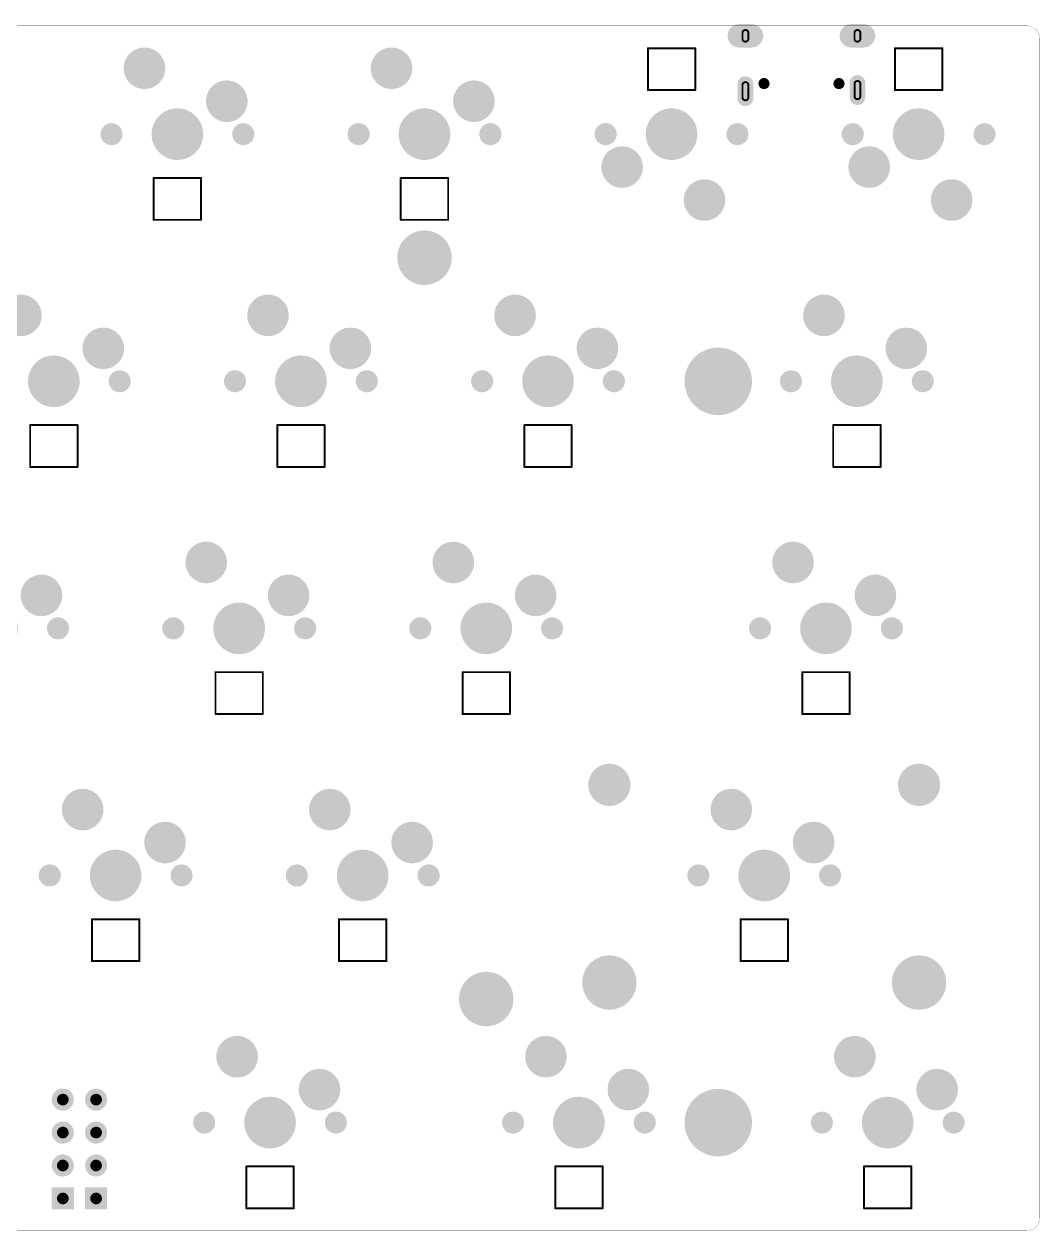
# Model space of a CAD drawing. Extents: x 589 to 894, y 793 to 886.
# Drawn here: x 815.4 to 893.7, y 793.1 to 886.1 of the extents above; entities that cross this region are included whole.
import ezdxf

# ---------------------------------------------------------------- set-up
doc = ezdxf.new("R2010")
doc.units = 0
doc.layers.get('0').update_dxf_attribs({"linetype": 'CONTINUOUS'})
for name, color, linetype in [('BOTTOMSOLDER', 6, 'CONTINUOUS'), ('KEEPOUTLAYER', 6, 'CONTINUOUS'), ('PADHOLELAYER', 156, 'CONTINUOUS')]:
    doc.layers.add(name, color=color, linetype=linetype)

# ---------------------------------------------------------------- blocks, each defined once
blk = doc.blocks.new('HDR1X4_1')
at = {"layer": 'BOTTOMSOLDER', "const_width": 0.852}
for points in [[(2.114, 0, 1), (2.966, 0, 1)], [(4.654, 0, 1), (5.506, 0, 1)], [(7.194, 0, 1), (8.046, 0, 1)]]:
    blk.add_lwpolyline(points, format="xyb", close=True, dxfattribs=at)
at = {"layer": 'BOTTOMSOLDER'}
blk.add_solid([(-0.852, -0.852), (0.852, -0.852), (-0.852, 0.852), (0.852, 0.852)], dxfattribs=at)
at = {"layer": 'PADHOLELAYER', "const_width": 0.45}
for points in [[(-0.225, 0, 1), (0.225, 0, 1)], [(2.315, 0, 1), (2.765, 0, 1)], [(4.855, 0, 1), (5.305, 0, 1)], [(7.395, 0, 1), (7.845, 0, 1)]]:
    blk.add_lwpolyline(points, format="xyb", close=True, dxfattribs=at)
blk = doc.blocks.new('HDR1X4_2')
at = {"layer": 'BOTTOMSOLDER', "const_width": 0.852}
for points in [[(2.114, 0, 1), (2.966, 0, 1)], [(4.654, 0, 1), (5.506, 0, 1)], [(7.194, 0, 1), (8.046, 0, 1)]]:
    blk.add_lwpolyline(points, format="xyb", close=True, dxfattribs=at)
at = {"layer": 'BOTTOMSOLDER'}
blk.add_solid([(-0.852, -0.852), (0.852, -0.852), (-0.852, 0.852), (0.852, 0.852)], dxfattribs=at)
at = {"layer": 'PADHOLELAYER', "const_width": 0.45}
for points in [[(-0.225, 0, 1), (0.225, 0, 1)], [(2.315, 0, 1), (2.765, 0, 1)], [(4.855, 0, 1), (5.305, 0, 1)], [(7.395, 0, 1), (7.845, 0, 1)]]:
    blk.add_lwpolyline(points, format="xyb", close=True, dxfattribs=at)
blk = doc.blocks.new('6028RGB_21')
at = {"layer": 'KEEPOUTLAYER', "const_width": 0.15}
for points in [[(-1.826, 1.622), (1.826, 1.622)], [(-1.826, -1.604), (-1.826, 1.622)], [(1.826, -1.604), (1.826, 1.622)], [(-1.826, -1.604), (1.826, -1.604)]]:
    blk.add_lwpolyline(points, dxfattribs=at)
at = {"layer": 'KEEPOUTLAYER', "const_width": 0.075}
for points in [[(-1.864, 1.622, 1), (-1.789, 1.622, 1)], [(-1.864, 1.622, 1), (-1.789, 1.622, 1)], [(1.789, 1.622, 1), (1.864, 1.622, 1)], [(1.789, 1.622, 1), (1.864, 1.622, 1)], [(-1.864, -1.604, 1), (-1.789, -1.604, 1)], [(-1.864, -1.604, 1), (-1.789, -1.604, 1)], [(1.789, -1.604, 1), (1.864, -1.604, 1)], [(1.789, -1.604, 1), (1.864, -1.604, 1)]]:
    blk.add_lwpolyline(points, format="xyb", close=True, dxfattribs=at)
blk = doc.blocks.new('6028RGB_22')
at = {"layer": 'KEEPOUTLAYER', "const_width": 0.15}
for points in [[(-1.826, -1.604), (-1.826, 1.622)], [(-1.826, 1.622), (1.826, 1.622)], [(1.826, -1.604), (1.826, 1.622)], [(-1.826, -1.604), (1.826, -1.604)]]:
    blk.add_lwpolyline(points, dxfattribs=at)
at = {"layer": 'KEEPOUTLAYER', "const_width": 0.075}
for points in [[(-1.864, 1.622, 1), (-1.789, 1.622, 1)], [(-1.864, 1.622, 1), (-1.789, 1.622, 1)], [(1.789, 1.622, 1), (1.864, 1.622, 1)], [(1.789, 1.622, 1), (1.864, 1.622, 1)], [(-1.864, -1.604, 1), (-1.789, -1.604, 1)], [(-1.864, -1.604, 1), (-1.789, -1.604, 1)], [(1.789, -1.604, 1), (1.864, -1.604, 1)], [(1.789, -1.604, 1), (1.864, -1.604, 1)]]:
    blk.add_lwpolyline(points, format="xyb", close=True, dxfattribs=at)
blk = doc.blocks.new('6028RGB_23')
at = {"layer": 'KEEPOUTLAYER', "const_width": 0.15}
for points in [[(-1.826, 1.622), (1.826, 1.622)], [(-1.826, -1.604), (-1.826, 1.622)], [(1.826, -1.604), (1.826, 1.622)], [(-1.826, -1.604), (1.826, -1.604)]]:
    blk.add_lwpolyline(points, dxfattribs=at)
at = {"layer": 'KEEPOUTLAYER', "const_width": 0.075}
for points in [[(-1.864, 1.622, 1), (-1.789, 1.622, 1)], [(-1.864, 1.622, 1), (-1.789, 1.622, 1)], [(1.789, 1.622, 1), (1.864, 1.622, 1)], [(1.789, 1.622, 1), (1.864, 1.622, 1)], [(-1.864, -1.604, 1), (-1.789, -1.604, 1)], [(-1.864, -1.604, 1), (-1.789, -1.604, 1)], [(1.789, -1.604, 1), (1.864, -1.604, 1)], [(1.789, -1.604, 1), (1.864, -1.604, 1)]]:
    blk.add_lwpolyline(points, format="xyb", close=True, dxfattribs=at)
blk = doc.blocks.new('6028RGB_24')
at = {"layer": 'KEEPOUTLAYER', "const_width": 0.15}
for points in [[(-1.826, -1.604), (-1.826, 1.622)], [(-1.826, 1.622), (1.826, 1.622)], [(1.826, -1.604), (1.826, 1.622)], [(-1.826, -1.604), (1.826, -1.604)]]:
    blk.add_lwpolyline(points, dxfattribs=at)
at = {"layer": 'KEEPOUTLAYER', "const_width": 0.075}
for points in [[(-1.864, 1.622, 1), (-1.789, 1.622, 1)], [(-1.864, 1.622, 1), (-1.789, 1.622, 1)], [(1.789, 1.622, 1), (1.864, 1.622, 1)], [(1.789, 1.622, 1), (1.864, 1.622, 1)], [(-1.864, -1.604, 1), (-1.789, -1.604, 1)], [(-1.864, -1.604, 1), (-1.789, -1.604, 1)], [(1.789, -1.604, 1), (1.864, -1.604, 1)], [(1.789, -1.604, 1), (1.864, -1.604, 1)]]:
    blk.add_lwpolyline(points, format="xyb", close=True, dxfattribs=at)
blk = doc.blocks.new('6028RGB_29')
at = {"layer": 'KEEPOUTLAYER', "const_width": 0.15}
for points in [[(-1.826, 1.622), (1.826, 1.622)], [(-1.826, -1.604), (-1.826, 1.622)], [(1.826, -1.604), (1.826, 1.622)], [(-1.826, -1.604), (1.826, -1.604)]]:
    blk.add_lwpolyline(points, dxfattribs=at)
at = {"layer": 'KEEPOUTLAYER', "const_width": 0.075}
for points in [[(-1.864, 1.622, 1), (-1.789, 1.622, 1)], [(-1.864, 1.622, 1), (-1.789, 1.622, 1)], [(1.789, 1.622, 1), (1.864, 1.622, 1)], [(1.789, 1.622, 1), (1.864, 1.622, 1)], [(-1.864, -1.604, 1), (-1.789, -1.604, 1)], [(-1.864, -1.604, 1), (-1.789, -1.604, 1)], [(1.789, -1.604, 1), (1.864, -1.604, 1)], [(1.789, -1.604, 1), (1.864, -1.604, 1)]]:
    blk.add_lwpolyline(points, format="xyb", close=True, dxfattribs=at)
blk = doc.blocks.new('6028RGB_30')
at = {"layer": 'KEEPOUTLAYER', "const_width": 0.15}
for points in [[(-1.826, -1.604), (-1.826, 1.622)], [(-1.826, 1.622), (1.826, 1.622)], [(1.826, -1.604), (1.826, 1.622)], [(-1.826, -1.604), (1.826, -1.604)]]:
    blk.add_lwpolyline(points, dxfattribs=at)
at = {"layer": 'KEEPOUTLAYER', "const_width": 0.075}
for points in [[(-1.864, 1.622, 1), (-1.789, 1.622, 1)], [(-1.864, 1.622, 1), (-1.789, 1.622, 1)], [(1.789, 1.622, 1), (1.864, 1.622, 1)], [(1.789, 1.622, 1), (1.864, 1.622, 1)], [(-1.864, -1.604, 1), (-1.789, -1.604, 1)], [(-1.864, -1.604, 1), (-1.789, -1.604, 1)], [(1.789, -1.604, 1), (1.864, -1.604, 1)], [(1.789, -1.604, 1), (1.864, -1.604, 1)]]:
    blk.add_lwpolyline(points, format="xyb", close=True, dxfattribs=at)
blk = doc.blocks.new('6028RGB_31')
at = {"layer": 'KEEPOUTLAYER', "const_width": 0.15}
for points in [[(-1.826, 1.622), (1.826, 1.622)], [(-1.826, -1.604), (-1.826, 1.622)], [(1.826, -1.604), (1.826, 1.622)], [(-1.826, -1.604), (1.826, -1.604)]]:
    blk.add_lwpolyline(points, dxfattribs=at)
at = {"layer": 'KEEPOUTLAYER', "const_width": 0.075}
for points in [[(-1.864, 1.622, 1), (-1.789, 1.622, 1)], [(-1.864, 1.622, 1), (-1.789, 1.622, 1)], [(1.789, 1.622, 1), (1.864, 1.622, 1)], [(1.789, 1.622, 1), (1.864, 1.622, 1)], [(-1.864, -1.604, 1), (-1.789, -1.604, 1)], [(-1.864, -1.604, 1), (-1.789, -1.604, 1)], [(1.789, -1.604, 1), (1.864, -1.604, 1)], [(1.789, -1.604, 1), (1.864, -1.604, 1)]]:
    blk.add_lwpolyline(points, format="xyb", close=True, dxfattribs=at)
blk = doc.blocks.new('6028RGB_32')
at = {"layer": 'KEEPOUTLAYER', "const_width": 0.15}
for points in [[(-1.826, -1.604), (-1.826, 1.622)], [(-1.826, 1.622), (1.826, 1.622)], [(1.826, -1.604), (1.826, 1.622)], [(-1.826, -1.604), (1.826, -1.604)]]:
    blk.add_lwpolyline(points, dxfattribs=at)
at = {"layer": 'KEEPOUTLAYER', "const_width": 0.075}
for points in [[(-1.864, 1.622, 1), (-1.789, 1.622, 1)], [(-1.864, 1.622, 1), (-1.789, 1.622, 1)], [(1.789, 1.622, 1), (1.864, 1.622, 1)], [(1.789, 1.622, 1), (1.864, 1.622, 1)], [(-1.864, -1.604, 1), (-1.789, -1.604, 1)], [(-1.864, -1.604, 1), (-1.789, -1.604, 1)], [(1.789, -1.604, 1), (1.864, -1.604, 1)], [(1.789, -1.604, 1), (1.864, -1.604, 1)]]:
    blk.add_lwpolyline(points, format="xyb", close=True, dxfattribs=at)
blk = doc.blocks.new('6028RGB_54')
at = {"layer": 'KEEPOUTLAYER', "const_width": 0.15}
for points in [[(-1.826, 1.622), (1.826, 1.622)], [(-1.826, -1.604), (-1.826, 1.622)], [(1.826, -1.604), (1.826, 1.622)], [(-1.826, -1.604), (1.826, -1.604)]]:
    blk.add_lwpolyline(points, dxfattribs=at)
at = {"layer": 'KEEPOUTLAYER', "const_width": 0.075}
for points in [[(-1.864, 1.622, 1), (-1.789, 1.622, 1)], [(-1.864, 1.622, 1), (-1.789, 1.622, 1)], [(1.789, 1.622, 1), (1.864, 1.622, 1)], [(1.789, 1.622, 1), (1.864, 1.622, 1)], [(-1.864, -1.604, 1), (-1.789, -1.604, 1)], [(-1.864, -1.604, 1), (-1.789, -1.604, 1)], [(1.789, -1.604, 1), (1.864, -1.604, 1)], [(1.789, -1.604, 1), (1.864, -1.604, 1)]]:
    blk.add_lwpolyline(points, format="xyb", close=True, dxfattribs=at)
blk = doc.blocks.new('6028RGB_55')
at = {"layer": 'KEEPOUTLAYER', "const_width": 0.15}
for points in [[(-1.826, -1.604), (-1.826, 1.622)], [(-1.826, 1.622), (1.826, 1.622)], [(1.826, -1.604), (1.826, 1.622)], [(-1.826, -1.604), (1.826, -1.604)]]:
    blk.add_lwpolyline(points, dxfattribs=at)
at = {"layer": 'KEEPOUTLAYER', "const_width": 0.075}
for points in [[(-1.864, 1.622, 1), (-1.789, 1.622, 1)], [(-1.864, 1.622, 1), (-1.789, 1.622, 1)], [(1.789, 1.622, 1), (1.864, 1.622, 1)], [(1.789, 1.622, 1), (1.864, 1.622, 1)], [(-1.864, -1.604, 1), (-1.789, -1.604, 1)], [(-1.864, -1.604, 1), (-1.789, -1.604, 1)], [(1.789, -1.604, 1), (1.864, -1.604, 1)], [(1.789, -1.604, 1), (1.864, -1.604, 1)]]:
    blk.add_lwpolyline(points, format="xyb", close=True, dxfattribs=at)
blk = doc.blocks.new('6028RGB_56')
at = {"layer": 'KEEPOUTLAYER', "const_width": 0.15}
for points in [[(-1.826, 1.622), (1.826, 1.622)], [(-1.826, -1.604), (-1.826, 1.622)], [(1.826, -1.604), (1.826, 1.622)], [(-1.826, -1.604), (1.826, -1.604)]]:
    blk.add_lwpolyline(points, dxfattribs=at)
at = {"layer": 'KEEPOUTLAYER', "const_width": 0.075}
for points in [[(-1.864, 1.622, 1), (-1.789, 1.622, 1)], [(-1.864, 1.622, 1), (-1.789, 1.622, 1)], [(1.789, 1.622, 1), (1.864, 1.622, 1)], [(1.789, 1.622, 1), (1.864, 1.622, 1)], [(-1.864, -1.604, 1), (-1.789, -1.604, 1)], [(-1.864, -1.604, 1), (-1.789, -1.604, 1)], [(1.789, -1.604, 1), (1.864, -1.604, 1)], [(1.789, -1.604, 1), (1.864, -1.604, 1)]]:
    blk.add_lwpolyline(points, format="xyb", close=True, dxfattribs=at)
blk = doc.blocks.new('6028RGB_57')
at = {"layer": 'KEEPOUTLAYER', "const_width": 0.15}
for points in [[(-1.826, -1.604), (-1.826, 1.622)], [(-1.826, 1.622), (1.826, 1.622)], [(1.826, -1.604), (1.826, 1.622)], [(-1.826, -1.604), (1.826, -1.604)]]:
    blk.add_lwpolyline(points, dxfattribs=at)
at = {"layer": 'KEEPOUTLAYER', "const_width": 0.075}
for points in [[(-1.864, 1.622, 1), (-1.789, 1.622, 1)], [(-1.864, 1.622, 1), (-1.789, 1.622, 1)], [(1.789, 1.622, 1), (1.864, 1.622, 1)], [(1.789, 1.622, 1), (1.864, 1.622, 1)], [(-1.864, -1.604, 1), (-1.789, -1.604, 1)], [(-1.864, -1.604, 1), (-1.789, -1.604, 1)], [(1.789, -1.604, 1), (1.864, -1.604, 1)], [(1.789, -1.604, 1), (1.864, -1.604, 1)]]:
    blk.add_lwpolyline(points, format="xyb", close=True, dxfattribs=at)
blk = doc.blocks.new('6028RGB_63')
at = {"layer": 'KEEPOUTLAYER', "const_width": 0.15}
for points in [[(-1.826, -1.604), (-1.826, 1.622)], [(-1.826, 1.622), (1.826, 1.622)], [(1.826, -1.604), (1.826, 1.622)], [(-1.826, -1.604), (1.826, -1.604)]]:
    blk.add_lwpolyline(points, dxfattribs=at)
at = {"layer": 'KEEPOUTLAYER', "const_width": 0.075}
for points in [[(-1.864, 1.622, 1), (-1.789, 1.622, 1)], [(-1.864, 1.622, 1), (-1.789, 1.622, 1)], [(1.789, 1.622, 1), (1.864, 1.622, 1)], [(1.789, 1.622, 1), (1.864, 1.622, 1)], [(-1.864, -1.604, 1), (-1.789, -1.604, 1)], [(-1.864, -1.604, 1), (-1.789, -1.604, 1)], [(1.789, -1.604, 1), (1.864, -1.604, 1)], [(1.789, -1.604, 1), (1.864, -1.604, 1)]]:
    blk.add_lwpolyline(points, format="xyb", close=True, dxfattribs=at)
blk = doc.blocks.new('6028RGB_64')
at = {"layer": 'KEEPOUTLAYER', "const_width": 0.15}
for points in [[(-1.826, 1.622), (1.826, 1.622)], [(-1.826, -1.604), (-1.826, 1.622)], [(1.826, -1.604), (1.826, 1.622)], [(-1.826, -1.604), (1.826, -1.604)]]:
    blk.add_lwpolyline(points, dxfattribs=at)
at = {"layer": 'KEEPOUTLAYER', "const_width": 0.075}
for points in [[(-1.864, 1.622, 1), (-1.789, 1.622, 1)], [(-1.864, 1.622, 1), (-1.789, 1.622, 1)], [(1.789, 1.622, 1), (1.864, 1.622, 1)], [(1.789, 1.622, 1), (1.864, 1.622, 1)], [(-1.864, -1.604, 1), (-1.789, -1.604, 1)], [(-1.864, -1.604, 1), (-1.789, -1.604, 1)], [(1.789, -1.604, 1), (1.864, -1.604, 1)], [(1.789, -1.604, 1), (1.864, -1.604, 1)]]:
    blk.add_lwpolyline(points, format="xyb", close=True, dxfattribs=at)
blk = doc.blocks.new('6028RGB_65')
at = {"layer": 'KEEPOUTLAYER', "const_width": 0.15}
for points in [[(-1.826, -1.604), (-1.826, 1.622)], [(-1.826, 1.622), (1.826, 1.622)], [(1.826, -1.604), (1.826, 1.622)], [(-1.826, -1.604), (1.826, -1.604)]]:
    blk.add_lwpolyline(points, dxfattribs=at)
at = {"layer": 'KEEPOUTLAYER', "const_width": 0.075}
for points in [[(-1.864, 1.622, 1), (-1.789, 1.622, 1)], [(-1.864, 1.622, 1), (-1.789, 1.622, 1)], [(1.789, 1.622, 1), (1.864, 1.622, 1)], [(1.789, 1.622, 1), (1.864, 1.622, 1)], [(-1.864, -1.604, 1), (-1.789, -1.604, 1)], [(-1.864, -1.604, 1), (-1.789, -1.604, 1)], [(1.789, -1.604, 1), (1.864, -1.604, 1)], [(1.789, -1.604, 1), (1.864, -1.604, 1)]]:
    blk.add_lwpolyline(points, format="xyb", close=True, dxfattribs=at)
blk = doc.blocks.new('6028RGB_66')
at = {"layer": 'KEEPOUTLAYER', "const_width": 0.15}
for points in [[(-1.826, 1.622), (1.826, 1.622)], [(-1.826, -1.604), (-1.826, 1.622)], [(1.826, -1.604), (1.826, 1.622)], [(-1.826, -1.604), (1.826, -1.604)]]:
    blk.add_lwpolyline(points, dxfattribs=at)
at = {"layer": 'KEEPOUTLAYER', "const_width": 0.075}
for points in [[(-1.864, 1.622, 1), (-1.789, 1.622, 1)], [(-1.864, 1.622, 1), (-1.789, 1.622, 1)], [(1.789, 1.622, 1), (1.864, 1.622, 1)], [(1.789, 1.622, 1), (1.864, 1.622, 1)], [(-1.864, -1.604, 1), (-1.789, -1.604, 1)], [(-1.864, -1.604, 1), (-1.789, -1.604, 1)], [(1.789, -1.604, 1), (1.864, -1.604, 1)], [(1.789, -1.604, 1), (1.864, -1.604, 1)]]:
    blk.add_lwpolyline(points, format="xyb", close=True, dxfattribs=at)
blk = doc.blocks.new('6028RGB_67')
at = {"layer": 'KEEPOUTLAYER', "const_width": 0.15}
for points in [[(-1.826, -1.604), (-1.826, 1.622)], [(-1.826, 1.622), (1.826, 1.622)], [(1.826, -1.604), (1.826, 1.622)], [(-1.826, -1.604), (1.826, -1.604)]]:
    blk.add_lwpolyline(points, dxfattribs=at)
at = {"layer": 'KEEPOUTLAYER', "const_width": 0.075}
for points in [[(-1.864, 1.622, 1), (-1.789, 1.622, 1)], [(-1.864, 1.622, 1), (-1.789, 1.622, 1)], [(1.789, 1.622, 1), (1.864, 1.622, 1)], [(1.789, 1.622, 1), (1.864, 1.622, 1)], [(-1.864, -1.604, 1), (-1.789, -1.604, 1)], [(-1.864, -1.604, 1), (-1.789, -1.604, 1)], [(1.789, -1.604, 1), (1.864, -1.604, 1)], [(1.789, -1.604, 1), (1.864, -1.604, 1)]]:
    blk.add_lwpolyline(points, format="xyb", close=True, dxfattribs=at)
blk = doc.blocks.new('2X____72')
at = {"layer": 'BOTTOMSOLDER'}
for points, const_width in [([(-12.751, 6.985, 1), (-11.125, 6.985, 1)], 1.626), ([(11.125, 6.985, 1), (12.751, 6.985, 1)], 1.626), ([(-12.984, -8.255, 1), (-10.892, -8.255, 1)], 2.092), ([(10.892, -8.255, 1), (12.984, -8.255, 1)], 2.092)]:
    blk.add_lwpolyline(points, format="xyb", close=True, dxfattribs=dict(at, const_width=const_width))
at = {"layer": 'PADHOLELAYER'}
for points, const_width in [([(-12.7, 6.985, 1), (-11.176, 6.985, 1)], 1.524), ([(11.176, 6.985, 1), (12.7, 6.985, 1)], 1.524), ([(-12.933, -8.255, 1), (-10.943, -8.255, 1)], 1.99), ([(10.943, -8.255, 1), (12.933, -8.255, 1)], 1.99)]:
    blk.add_lwpolyline(points, format="xyb", close=True, dxfattribs=dict(at, const_width=const_width))
blk = doc.blocks.new('____143')
at = {"layer": 'BOTTOMSOLDER'}
for points, const_width in [([(-3.341, 5.08, 1), (-1.739, 5.08, 1)], 1.602), ([(3.009, 2.54, 1), (4.611, 2.54, 1)], 1.602), ([(-0.995, 0, 1), (0.995, 0, 1)], 1.99), ([(-5.505, 0, 1), (-4.655, 0, 1)], 0.85), ([(4.655, 0, 1), (5.505, 0, 1)], 0.85)]:
    blk.add_lwpolyline(points, format="xyb", close=True, dxfattribs=dict(at, const_width=const_width))
at = {"layer": 'PADHOLELAYER'}
for points, const_width in [([(-3.29, 5.08, 1), (-1.79, 5.08, 1)], 1.5), ([(3.06, 2.54, 1), (4.56, 2.54, 1)], 1.5), ([(-0.995, 0, 1), (0.995, 0, 1)], 1.99), ([(-5.505, 0, 1), (-4.655, 0, 1)], 0.85), ([(4.655, 0, 1), (5.505, 0, 1)], 0.85)]:
    blk.add_lwpolyline(points, format="xyb", close=True, dxfattribs=dict(at, const_width=const_width))
blk = doc.blocks.new('____145')
at = {"layer": 'BOTTOMSOLDER'}
for points, const_width in [([(-3.341, 5.08, 1), (-1.739, 5.08, 1)], 1.602), ([(3.009, 2.54, 1), (4.611, 2.54, 1)], 1.602), ([(-0.995, 0, 1), (0.995, 0, 1)], 1.99), ([(-5.505, 0, 1), (-4.655, 0, 1)], 0.85), ([(4.655, 0, 1), (5.505, 0, 1)], 0.85)]:
    blk.add_lwpolyline(points, format="xyb", close=True, dxfattribs=dict(at, const_width=const_width))
at = {"layer": 'PADHOLELAYER'}
for points, const_width in [([(-3.29, 5.08, 1), (-1.79, 5.08, 1)], 1.5), ([(3.06, 2.54, 1), (4.56, 2.54, 1)], 1.5), ([(-0.995, 0, 1), (0.995, 0, 1)], 1.99), ([(-5.505, 0, 1), (-4.655, 0, 1)], 0.85), ([(4.655, 0, 1), (5.505, 0, 1)], 0.85)]:
    blk.add_lwpolyline(points, format="xyb", close=True, dxfattribs=dict(at, const_width=const_width))
blk = doc.blocks.new('____146')
at = {"layer": 'BOTTOMSOLDER'}
for points, const_width in [([(-3.341, 5.08, 1), (-1.739, 5.08, 1)], 1.602), ([(3.009, 2.54, 1), (4.611, 2.54, 1)], 1.602), ([(-0.995, 0, 1), (0.995, 0, 1)], 1.99), ([(-5.505, 0, 1), (-4.655, 0, 1)], 0.85), ([(4.655, 0, 1), (5.505, 0, 1)], 0.85)]:
    blk.add_lwpolyline(points, format="xyb", close=True, dxfattribs=dict(at, const_width=const_width))
at = {"layer": 'PADHOLELAYER'}
for points, const_width in [([(-3.29, 5.08, 1), (-1.79, 5.08, 1)], 1.5), ([(3.06, 2.54, 1), (4.56, 2.54, 1)], 1.5), ([(-0.995, 0, 1), (0.995, 0, 1)], 1.99), ([(-5.505, 0, 1), (-4.655, 0, 1)], 0.85), ([(4.655, 0, 1), (5.505, 0, 1)], 0.85)]:
    blk.add_lwpolyline(points, format="xyb", close=True, dxfattribs=dict(at, const_width=const_width))
blk = doc.blocks.new('____151')
at = {"layer": 'BOTTOMSOLDER'}
for points, const_width in [([(-3.341, 5.08, 1), (-1.739, 5.08, 1)], 1.602), ([(3.009, 2.54, 1), (4.611, 2.54, 1)], 1.602), ([(-0.995, 0, 1), (0.995, 0, 1)], 1.99), ([(-5.505, 0, 1), (-4.655, 0, 1)], 0.85), ([(4.655, 0, 1), (5.505, 0, 1)], 0.85)]:
    blk.add_lwpolyline(points, format="xyb", close=True, dxfattribs=dict(at, const_width=const_width))
at = {"layer": 'PADHOLELAYER'}
for points, const_width in [([(-3.29, 5.08, 1), (-1.79, 5.08, 1)], 1.5), ([(3.06, 2.54, 1), (4.56, 2.54, 1)], 1.5), ([(-0.995, 0, 1), (0.995, 0, 1)], 1.99), ([(-5.505, 0, 1), (-4.655, 0, 1)], 0.85), ([(4.655, 0, 1), (5.505, 0, 1)], 0.85)]:
    blk.add_lwpolyline(points, format="xyb", close=True, dxfattribs=dict(at, const_width=const_width))
blk = doc.blocks.new('____152')
at = {"layer": 'BOTTOMSOLDER'}
for points, const_width in [([(-3.341, 5.08, 1), (-1.739, 5.08, 1)], 1.602), ([(3.009, 2.54, 1), (4.611, 2.54, 1)], 1.602), ([(-0.995, 0, 1), (0.995, 0, 1)], 1.99), ([(-5.505, 0, 1), (-4.655, 0, 1)], 0.85), ([(4.655, 0, 1), (5.505, 0, 1)], 0.85)]:
    blk.add_lwpolyline(points, format="xyb", close=True, dxfattribs=dict(at, const_width=const_width))
at = {"layer": 'PADHOLELAYER'}
for points, const_width in [([(-3.29, 5.08, 1), (-1.79, 5.08, 1)], 1.5), ([(3.06, 2.54, 1), (4.56, 2.54, 1)], 1.5), ([(-0.995, 0, 1), (0.995, 0, 1)], 1.99), ([(-5.505, 0, 1), (-4.655, 0, 1)], 0.85), ([(4.655, 0, 1), (5.505, 0, 1)], 0.85)]:
    blk.add_lwpolyline(points, format="xyb", close=True, dxfattribs=dict(at, const_width=const_width))
blk = doc.blocks.new('____160')
at = {"layer": 'BOTTOMSOLDER'}
for points, const_width in [([(-3.341, 5.08, 1), (-1.739, 5.08, 1)], 1.602), ([(3.009, 2.54, 1), (4.611, 2.54, 1)], 1.602), ([(-0.995, 0, 1), (0.995, 0, 1)], 1.99), ([(-5.505, 0, 1), (-4.655, 0, 1)], 0.85), ([(4.655, 0, 1), (5.505, 0, 1)], 0.85)]:
    blk.add_lwpolyline(points, format="xyb", close=True, dxfattribs=dict(at, const_width=const_width))
at = {"layer": 'PADHOLELAYER'}
for points, const_width in [([(-3.29, 5.08, 1), (-1.79, 5.08, 1)], 1.5), ([(3.06, 2.54, 1), (4.56, 2.54, 1)], 1.5), ([(-0.995, 0, 1), (0.995, 0, 1)], 1.99), ([(-5.505, 0, 1), (-4.655, 0, 1)], 0.85), ([(4.655, 0, 1), (5.505, 0, 1)], 0.85)]:
    blk.add_lwpolyline(points, format="xyb", close=True, dxfattribs=dict(at, const_width=const_width))
blk = doc.blocks.new('____167')
at = {"layer": 'BOTTOMSOLDER'}
for points, const_width in [([(-3.341, 5.08, 1), (-1.739, 5.08, 1)], 1.602), ([(3.009, 2.54, 1), (4.611, 2.54, 1)], 1.602), ([(-0.995, 0, 1), (0.995, 0, 1)], 1.99), ([(-5.505, 0, 1), (-4.655, 0, 1)], 0.85), ([(4.655, 0, 1), (5.505, 0, 1)], 0.85)]:
    blk.add_lwpolyline(points, format="xyb", close=True, dxfattribs=dict(at, const_width=const_width))
at = {"layer": 'PADHOLELAYER'}
for points, const_width in [([(-3.29, 5.08, 1), (-1.79, 5.08, 1)], 1.5), ([(3.06, 2.54, 1), (4.56, 2.54, 1)], 1.5), ([(-0.995, 0, 1), (0.995, 0, 1)], 1.99), ([(-5.505, 0, 1), (-4.655, 0, 1)], 0.85), ([(4.655, 0, 1), (5.505, 0, 1)], 0.85)]:
    blk.add_lwpolyline(points, format="xyb", close=True, dxfattribs=dict(at, const_width=const_width))
blk = doc.blocks.new('____169')
at = {"layer": 'BOTTOMSOLDER'}
for points, const_width in [([(-3.341, 5.08, 1), (-1.739, 5.08, 1)], 1.602), ([(3.009, 2.54, 1), (4.611, 2.54, 1)], 1.602), ([(-0.995, 0, 1), (0.995, 0, 1)], 1.99), ([(-5.505, 0, 1), (-4.655, 0, 1)], 0.85), ([(4.655, 0, 1), (5.505, 0, 1)], 0.85)]:
    blk.add_lwpolyline(points, format="xyb", close=True, dxfattribs=dict(at, const_width=const_width))
at = {"layer": 'PADHOLELAYER'}
for points, const_width in [([(-3.29, 5.08, 1), (-1.79, 5.08, 1)], 1.5), ([(3.06, 2.54, 1), (4.56, 2.54, 1)], 1.5), ([(-0.995, 0, 1), (0.995, 0, 1)], 1.99), ([(-5.505, 0, 1), (-4.655, 0, 1)], 0.85), ([(4.655, 0, 1), (5.505, 0, 1)], 0.85)]:
    blk.add_lwpolyline(points, format="xyb", close=True, dxfattribs=dict(at, const_width=const_width))
blk = doc.blocks.new('____171')
at = {"layer": 'BOTTOMSOLDER'}
for points, const_width in [([(-3.341, 5.08, 1), (-1.739, 5.08, 1)], 1.602), ([(3.009, 2.54, 1), (4.611, 2.54, 1)], 1.602), ([(-0.995, 0, 1), (0.995, 0, 1)], 1.99), ([(-5.505, 0, 1), (-4.655, 0, 1)], 0.85), ([(4.655, 0, 1), (5.505, 0, 1)], 0.85)]:
    blk.add_lwpolyline(points, format="xyb", close=True, dxfattribs=dict(at, const_width=const_width))
at = {"layer": 'PADHOLELAYER'}
for points, const_width in [([(-3.29, 5.08, 1), (-1.79, 5.08, 1)], 1.5), ([(3.06, 2.54, 1), (4.56, 2.54, 1)], 1.5), ([(-0.995, 0, 1), (0.995, 0, 1)], 1.99), ([(-5.505, 0, 1), (-4.655, 0, 1)], 0.85), ([(4.655, 0, 1), (5.505, 0, 1)], 0.85)]:
    blk.add_lwpolyline(points, format="xyb", close=True, dxfattribs=dict(at, const_width=const_width))
blk = doc.blocks.new('____172')
at = {"layer": 'BOTTOMSOLDER'}
for points, const_width in [([(-3.341, 5.08, 1), (-1.739, 5.08, 1)], 1.602), ([(3.009, 2.54, 1), (4.611, 2.54, 1)], 1.602), ([(-0.995, 0, 1), (0.995, 0, 1)], 1.99), ([(-5.505, 0, 1), (-4.655, 0, 1)], 0.85), ([(4.655, 0, 1), (5.505, 0, 1)], 0.85)]:
    blk.add_lwpolyline(points, format="xyb", close=True, dxfattribs=dict(at, const_width=const_width))
at = {"layer": 'PADHOLELAYER'}
for points, const_width in [([(-3.29, 5.08, 1), (-1.79, 5.08, 1)], 1.5), ([(3.06, 2.54, 1), (4.56, 2.54, 1)], 1.5), ([(-0.995, 0, 1), (0.995, 0, 1)], 1.99), ([(-5.505, 0, 1), (-4.655, 0, 1)], 0.85), ([(4.655, 0, 1), (5.505, 0, 1)], 0.85)]:
    blk.add_lwpolyline(points, format="xyb", close=True, dxfattribs=dict(at, const_width=const_width))
blk = doc.blocks.new('____180')
at = {"layer": 'BOTTOMSOLDER'}
for points, const_width in [([(-3.341, 5.08, 1), (-1.739, 5.08, 1)], 1.602), ([(3.009, 2.54, 1), (4.611, 2.54, 1)], 1.602), ([(-0.995, 0, 1), (0.995, 0, 1)], 1.99), ([(-5.505, 0, 1), (-4.655, 0, 1)], 0.85), ([(4.655, 0, 1), (5.505, 0, 1)], 0.85)]:
    blk.add_lwpolyline(points, format="xyb", close=True, dxfattribs=dict(at, const_width=const_width))
at = {"layer": 'PADHOLELAYER'}
for points, const_width in [([(-3.29, 5.08, 1), (-1.79, 5.08, 1)], 1.5), ([(3.06, 2.54, 1), (4.56, 2.54, 1)], 1.5), ([(-0.995, 0, 1), (0.995, 0, 1)], 1.99), ([(-5.505, 0, 1), (-4.655, 0, 1)], 0.85), ([(4.655, 0, 1), (5.505, 0, 1)], 0.85)]:
    blk.add_lwpolyline(points, format="xyb", close=True, dxfattribs=dict(at, const_width=const_width))
blk = doc.blocks.new('____181')
at = {"layer": 'BOTTOMSOLDER'}
for points, const_width in [([(-3.341, 5.08, 1), (-1.739, 5.08, 1)], 1.602), ([(3.009, 2.54, 1), (4.611, 2.54, 1)], 1.602), ([(-0.995, 0, 1), (0.995, 0, 1)], 1.99), ([(-5.505, 0, 1), (-4.655, 0, 1)], 0.85), ([(4.655, 0, 1), (5.505, 0, 1)], 0.85)]:
    blk.add_lwpolyline(points, format="xyb", close=True, dxfattribs=dict(at, const_width=const_width))
at = {"layer": 'PADHOLELAYER'}
for points, const_width in [([(-3.29, 5.08, 1), (-1.79, 5.08, 1)], 1.5), ([(3.06, 2.54, 1), (4.56, 2.54, 1)], 1.5), ([(-0.995, 0, 1), (0.995, 0, 1)], 1.99), ([(-5.505, 0, 1), (-4.655, 0, 1)], 0.85), ([(4.655, 0, 1), (5.505, 0, 1)], 0.85)]:
    blk.add_lwpolyline(points, format="xyb", close=True, dxfattribs=dict(at, const_width=const_width))
blk = doc.blocks.new('____184')
at = {"layer": 'BOTTOMSOLDER'}
for points, const_width in [([(-3.341, 5.08, 1), (-1.739, 5.08, 1)], 1.602), ([(3.009, 2.54, 1), (4.611, 2.54, 1)], 1.602), ([(-0.995, 0, 1), (0.995, 0, 1)], 1.99), ([(-5.505, 0, 1), (-4.655, 0, 1)], 0.85), ([(4.655, 0, 1), (5.505, 0, 1)], 0.85)]:
    blk.add_lwpolyline(points, format="xyb", close=True, dxfattribs=dict(at, const_width=const_width))
at = {"layer": 'PADHOLELAYER'}
for points, const_width in [([(-3.29, 5.08, 1), (-1.79, 5.08, 1)], 1.5), ([(3.06, 2.54, 1), (4.56, 2.54, 1)], 1.5), ([(-0.995, 0, 1), (0.995, 0, 1)], 1.99), ([(-5.505, 0, 1), (-4.655, 0, 1)], 0.85), ([(4.655, 0, 1), (5.505, 0, 1)], 0.85)]:
    blk.add_lwpolyline(points, format="xyb", close=True, dxfattribs=dict(at, const_width=const_width))
blk = doc.blocks.new('____187')
at = {"layer": 'BOTTOMSOLDER'}
for points, const_width in [([(-3.341, 5.08, 1), (-1.739, 5.08, 1)], 1.602), ([(3.009, 2.54, 1), (4.611, 2.54, 1)], 1.602), ([(-0.995, 0, 1), (0.995, 0, 1)], 1.99), ([(-5.505, 0, 1), (-4.655, 0, 1)], 0.85), ([(4.655, 0, 1), (5.505, 0, 1)], 0.85)]:
    blk.add_lwpolyline(points, format="xyb", close=True, dxfattribs=dict(at, const_width=const_width))
at = {"layer": 'PADHOLELAYER'}
for points, const_width in [([(-3.29, 5.08, 1), (-1.79, 5.08, 1)], 1.5), ([(3.06, 2.54, 1), (4.56, 2.54, 1)], 1.5), ([(-0.995, 0, 1), (0.995, 0, 1)], 1.99), ([(-5.505, 0, 1), (-4.655, 0, 1)], 0.85), ([(4.655, 0, 1), (5.505, 0, 1)], 0.85)]:
    blk.add_lwpolyline(points, format="xyb", close=True, dxfattribs=dict(at, const_width=const_width))
blk = doc.blocks.new('____190')
at = {"layer": 'BOTTOMSOLDER'}
for points, const_width in [([(-3.341, 5.08, 1), (-1.739, 5.08, 1)], 1.602), ([(3.009, 2.54, 1), (4.611, 2.54, 1)], 1.602), ([(-0.995, 0, 1), (0.995, 0, 1)], 1.99), ([(-5.505, 0, 1), (-4.655, 0, 1)], 0.85), ([(4.655, 0, 1), (5.505, 0, 1)], 0.85)]:
    blk.add_lwpolyline(points, format="xyb", close=True, dxfattribs=dict(at, const_width=const_width))
at = {"layer": 'PADHOLELAYER'}
for points, const_width in [([(-3.29, 5.08, 1), (-1.79, 5.08, 1)], 1.5), ([(3.06, 2.54, 1), (4.56, 2.54, 1)], 1.5), ([(-0.995, 0, 1), (0.995, 0, 1)], 1.99), ([(-5.505, 0, 1), (-4.655, 0, 1)], 0.85), ([(4.655, 0, 1), (5.505, 0, 1)], 0.85)]:
    blk.add_lwpolyline(points, format="xyb", close=True, dxfattribs=dict(at, const_width=const_width))
blk = doc.blocks.new('____201')
at = {"layer": 'BOTTOMSOLDER'}
for points, const_width in [([(-3.341, 5.08, 1), (-1.739, 5.08, 1)], 1.602), ([(3.009, 2.54, 1), (4.611, 2.54, 1)], 1.602), ([(-0.995, 0, 1), (0.995, 0, 1)], 1.99), ([(-5.505, 0, 1), (-4.655, 0, 1)], 0.85), ([(4.655, 0, 1), (5.505, 0, 1)], 0.85)]:
    blk.add_lwpolyline(points, format="xyb", close=True, dxfattribs=dict(at, const_width=const_width))
at = {"layer": 'PADHOLELAYER'}
for points, const_width in [([(-3.29, 5.08, 1), (-1.79, 5.08, 1)], 1.5), ([(3.06, 2.54, 1), (4.56, 2.54, 1)], 1.5), ([(-0.995, 0, 1), (0.995, 0, 1)], 1.99), ([(-5.505, 0, 1), (-4.655, 0, 1)], 0.85), ([(4.655, 0, 1), (5.505, 0, 1)], 0.85)]:
    blk.add_lwpolyline(points, format="xyb", close=True, dxfattribs=dict(at, const_width=const_width))
blk = doc.blocks.new('____202')
at = {"layer": 'BOTTOMSOLDER'}
for points, const_width in [([(-3.341, 5.08, 1), (-1.739, 5.08, 1)], 1.602), ([(3.009, 2.54, 1), (4.611, 2.54, 1)], 1.602), ([(-0.995, 0, 1), (0.995, 0, 1)], 1.99), ([(-5.505, 0, 1), (-4.655, 0, 1)], 0.85), ([(4.655, 0, 1), (5.505, 0, 1)], 0.85)]:
    blk.add_lwpolyline(points, format="xyb", close=True, dxfattribs=dict(at, const_width=const_width))
at = {"layer": 'PADHOLELAYER'}
for points, const_width in [([(-3.29, 5.08, 1), (-1.79, 5.08, 1)], 1.5), ([(3.06, 2.54, 1), (4.56, 2.54, 1)], 1.5), ([(-0.995, 0, 1), (0.995, 0, 1)], 1.99), ([(-5.505, 0, 1), (-4.655, 0, 1)], 0.85), ([(4.655, 0, 1), (5.505, 0, 1)], 0.85)]:
    blk.add_lwpolyline(points, format="xyb", close=True, dxfattribs=dict(at, const_width=const_width))
blk = doc.blocks.new('____203')
at = {"layer": 'BOTTOMSOLDER'}
for points, const_width in [([(-3.341, 5.08, 1), (-1.739, 5.08, 1)], 1.602), ([(3.009, 2.54, 1), (4.611, 2.54, 1)], 1.602), ([(-0.995, 0, 1), (0.995, 0, 1)], 1.99), ([(-5.505, 0, 1), (-4.655, 0, 1)], 0.85), ([(4.655, 0, 1), (5.505, 0, 1)], 0.85)]:
    blk.add_lwpolyline(points, format="xyb", close=True, dxfattribs=dict(at, const_width=const_width))
at = {"layer": 'PADHOLELAYER'}
for points, const_width in [([(-3.29, 5.08, 1), (-1.79, 5.08, 1)], 1.5), ([(3.06, 2.54, 1), (4.56, 2.54, 1)], 1.5), ([(-0.995, 0, 1), (0.995, 0, 1)], 1.99), ([(-5.505, 0, 1), (-4.655, 0, 1)], 0.85), ([(4.655, 0, 1), (5.505, 0, 1)], 0.85)]:
    blk.add_lwpolyline(points, format="xyb", close=True, dxfattribs=dict(at, const_width=const_width))
blk = doc.blocks.new('TYPE_C_2_215')
at = {"layer": 'BOTTOMSOLDER'}
for points, const_width in [([(-3.849, 1.551), (-4.789, 1.551)], 1.803), ([(4.787, 1.551), (3.847, 1.551)], 1.803), ([(-4.319, -2.169), (-4.319, -3.269)], 1.203), ([(4.319, -2.079), (4.319, -3.179)], 1.203)]:
    blk.add_lwpolyline(points, dxfattribs=dict(at, const_width=const_width))
for points, const_width in [([(-5.24, 1.551, 1), (-4.338, 1.551, 1)], 0.902), ([(-4.3, 1.551, 1), (-3.398, 1.551, 1)], 0.902), ([(3.396, 1.551, 1), (4.298, 1.551, 1)], 0.902), ([(4.336, 1.551, 1), (5.238, 1.551, 1)], 0.902), ([(-4.62, -2.169, 1), (-4.018, -2.169, 1)], 0.602), ([(-3.099, -2.129, 1), (-2.672, -2.129, 1)], 0.427), ([(2.681, -2.129, 1), (3.108, -2.129, 1)], 0.427), ([(4.018, -2.079, 1), (4.62, -2.079, 1)], 0.602), ([(-4.62, -3.269, 1), (-4.018, -3.269, 1)], 0.602), ([(4.018, -3.179, 1), (4.62, -3.179, 1)], 0.602)]:
    blk.add_lwpolyline(points, format="xyb", close=True, dxfattribs=dict(at, const_width=const_width))
at = {"layer": 'PADHOLELAYER'}
for points, const_width in [([(-4.544, 1.326), (-4.544, 1.776, -1), (-4.094, 1.776), (-4.094, 1.326, -1)], 0.15), ([(4.092, 1.326), (4.092, 1.776, -1), (4.542, 1.776), (4.542, 1.326, -1)], 0.15), ([(-3.048, -2.129, 1), (-2.723, -2.129, 1)], 0.325), ([(2.732, -2.129, 1), (3.057, -2.129, 1)], 0.325), ([(4.094, -3.104), (4.094, -2.154, -1), (4.544, -2.154), (4.544, -3.104, -1)], 0.15), ([(-4.544, -3.194), (-4.544, -2.244, -1), (-4.094, -2.244), (-4.094, -3.194, -1)], 0.15)]:
    blk.add_lwpolyline(points, format="xyb", close=True, dxfattribs=dict(at, const_width=const_width))

msp = doc.modelspace()

# ---------------------------------------------------------------- linework, layer by layer
at = {"layer": 'BOTTOMSOLDER'}
for points, const_width in [([(845.169, 868.077, 1), (847.271, 868.077, 1)], 2.102), ([(867.568, 858.542, 1), (870.17, 858.542, 1)], 2.602), ([(849.932, 810.927, 1), (852.033, 810.927, 1)], 2.102), ([(867.568, 801.402, 1), (870.17, 801.402, 1)], 2.602)]:
    msp.add_lwpolyline(points, format="xyb", close=True, dxfattribs=dict(at, const_width=const_width))
at = {"layer": 'KEEPOUTLAYER', "const_width": 0.0127}
for points in [[(590.23, 885.95), (892.66, 885.95)], [(893.66, 794.06), (893.66, 884.95)], [(590.23, 793.06), (892.66, 793.06)]]:
    msp.add_lwpolyline(points, dxfattribs=at)
at = {"layer": 'KEEPOUTLAYER', "const_width": 0.00635}
for points in [[(892.657, 885.95, 1), (892.663, 885.95, 1)], [(892.657, 885.95, 1), (892.663, 885.95, 1)], [(893.657, 884.95, 1), (893.663, 884.95, 1)], [(893.657, 884.95, 1), (893.663, 884.95, 1)], [(893.657, 794.06, 1), (893.663, 794.06, 1)], [(893.657, 794.06, 1), (893.663, 794.06, 1)], [(892.657, 793.06, 1), (892.663, 793.06, 1)], [(892.657, 793.06, 1), (892.663, 793.06, 1)]]:
    msp.add_lwpolyline(points, format="xyb", close=True, dxfattribs=at)
at = {"layer": 'KEEPOUTLAYER', "const_width": 0.0127}
for points in [[(892.66, 885.95, -0.414214), (893.66, 884.95)], [(893.66, 794.06, -0.414214), (892.66, 793.06)]]:
    msp.add_lwpolyline(points, format="xyb", dxfattribs=at)
at = {"layer": 'PADHOLELAYER'}
for points, const_width in [([(845.595, 868.077, 1), (846.845, 868.077, 1)], 1.249), ([(867.931, 859.479), (869.807, 859.479, -1), (869.807, 857.605), (867.931, 857.605, -1)], 0.625), ([(850.358, 810.927, 1), (851.607, 810.927, 1)], 1.249), ([(867.931, 802.339), (869.807, 802.339, -1), (869.807, 800.465), (867.931, 800.465, -1)], 0.625)]:
    msp.add_lwpolyline(points, format="xyb", close=True, dxfattribs=dict(at, const_width=const_width))

# ---------------------------------------------------------------- block references
for name, p in [('TYPE_C_2_215', (875.284, 883.631)), ('____201', (827.17, 877.602)), ('____202', (846.22, 877.602)), ('6028RGB_55', (865.27, 882.602)), ('6028RGB_54', (884.32, 882.602)), ('6028RGB_57', (827.17, 872.602)), ('6028RGB_56', (846.22, 872.602)), ('____180', (817.645, 858.552)), ('____146', (836.695, 858.552)), ('____160', (855.745, 858.552)), ('____151', (879.558, 858.552)), ('6028RGB_67', (817.645, 853.552)), ('6028RGB_66', (836.695, 853.552)), ('6028RGB_65', (855.745, 853.552)), ('6028RGB_64', (879.558, 853.552)), ('____184', (812.883, 839.502)), ('____152', (831.933, 839.502)), ('____190', (850.983, 839.502)), ('____187', (877.176, 839.502)), ('6028RGB_24', (831.933, 834.502)), ('6028RGB_23', (850.983, 834.502)), ('6028RGB_63', (877.176, 834.502)), ('2X____72', (872.414, 820.452)), ('____145', (822.408, 820.452)), ('____143', (841.458, 820.452)), ('____169', (872.414, 820.452)), ('6028RGB_32', (822.408, 815.452)), ('6028RGB_31', (841.458, 815.452)), ('6028RGB_22', (872.414, 815.452)), ('____172', (834.314, 801.402)), ('____167', (858.126, 801.402)), ('____171', (881.939, 801.402)), ('6028RGB_30', (834.314, 796.402)), ('6028RGB_29', (858.126, 796.402)), ('6028RGB_21', (881.939, 796.402))]:
    msp.add_blockref(name, p)
for name, p, rotation in [('____203', (865.27, 877.602), 180), ('____181', (884.32, 877.602), 180), ('HDR1X4_1', (818.337, 795.553), 90), ('HDR1X4_2', (820.903, 795.553), 90)]:
    msp.add_blockref(name, p, dxfattribs=dict(rotation=rotation))

doc.saveas('drawing.dxf')
